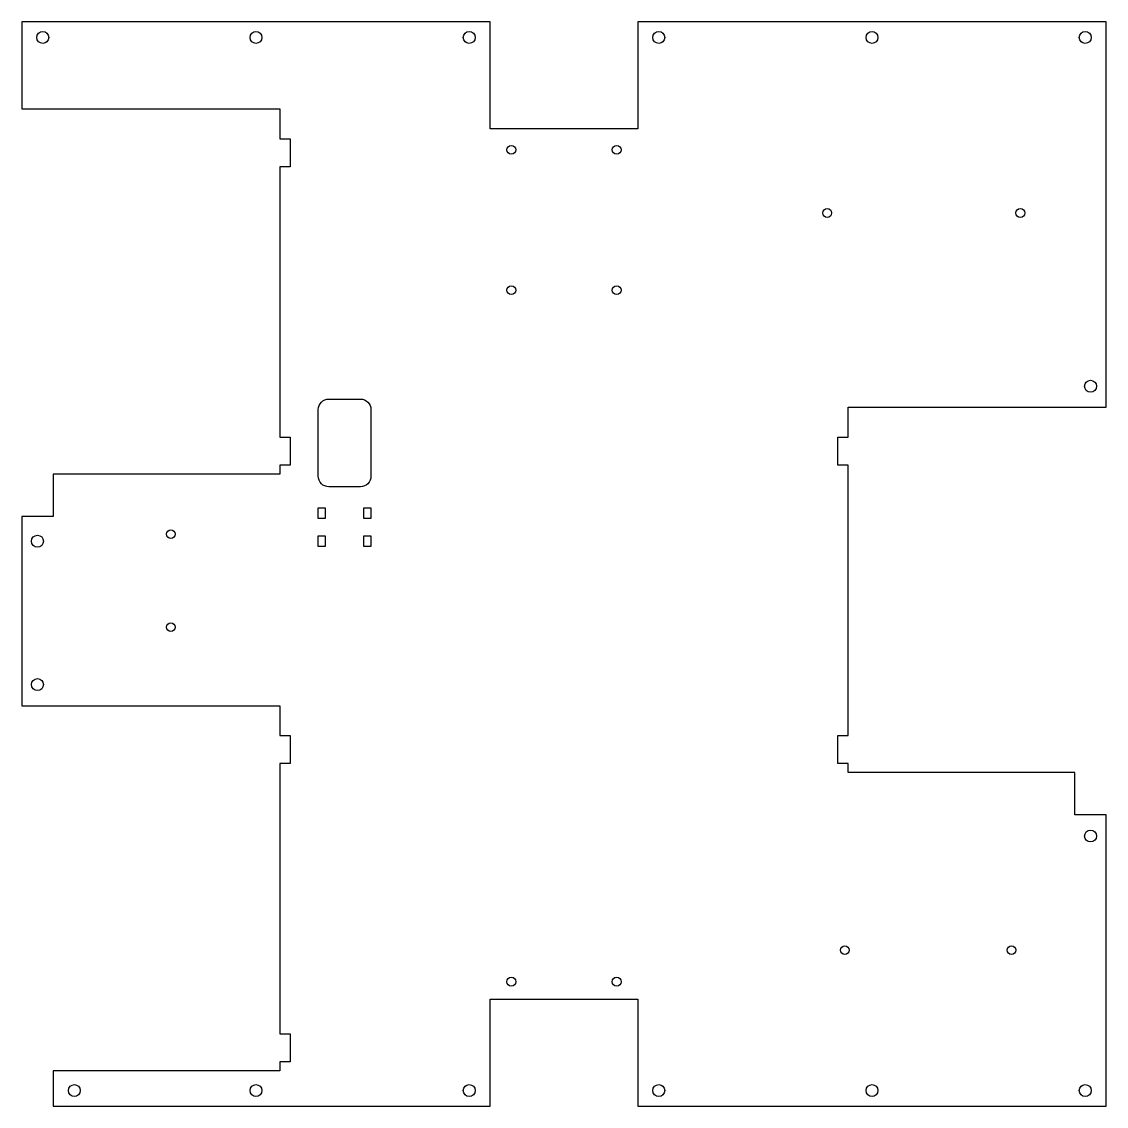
# Model space of a CAD drawing. Header units: millimetres. Extents: x -176 to 134, y 0 to 309.
import ezdxf

# ---------------------------------------------------------------- set-up
doc = ezdxf.new("R2010")
doc.units = ezdxf.units.MM

msp = doc.modelspace()

# ---------------------------------------------------------------- linework, layer by layer
for points in [[(-166.5, 168), (-175.5, 168), (-175.5, 114.14), (-102, 114.14), (-102, 105.64), (-99, 105.64), (-99, 97.64), (-102, 97.64), (-102, 20.64), (-99, 20.64), (-99, 12.64), (-102, 12.64), (-102, 10.14), (-166.5, 10.14), (-166.5, 0), (-42, 0), (-42, 30.5), (0, 30.5), (0, 0), (133.5, 0), (133.5, 83), (124.5, 83), (124.5, 95.14), (60, 95.14), (60, 97.64), (57, 97.64), (57, 105.64), (60, 105.64), (60, 182.64), (57, 182.64), (57, 190.64), (60, 190.64), (60, 199.14), (133.5, 199.14), (133.5, 309), (0, 309), (0, 278.5), (-42, 278.5), (-42, 309), (-175.5, 309), (-175.5, 284.14), (-102, 284.14), (-102, 275.64), (-99, 275.64), (-99, 267.64), (-102, 267.64), (-102, 190.64), (-99, 190.64), (-99, 182.64), (-102, 182.64), (-102, 180.14), (-166.5, 180.14)], [(-89, 167.5), (-91, 167.5), (-91, 170.5), (-89, 170.5)], [(-76, 167.5), (-78, 167.5), (-78, 170.5), (-76, 170.5)], [(-89, 159.5), (-91, 159.5), (-91, 162.5), (-89, 162.5)], [(-76, 159.5), (-78, 159.5), (-78, 162.5), (-76, 162.5)]]:
    msp.add_lwpolyline(points, close=True)
msp.add_lwpolyline([(-88, 176.5, -0.414214), (-91, 179.5), (-91, 198.5, -0.414214), (-88, 201.5), (-79, 201.5, -0.414214), (-76, 198.5), (-76, 179.5, -0.414214), (-79, 176.5)], format="xyb", close=True)
for centre, radius in [((-169.5, 304.5), 1.7), ((-108.75, 304.5), 1.7), ((-48, 304.5), 1.7), ((6, 304.5), 1.7), ((66.75, 304.5), 1.7), ((127.5, 304.5), 1.7), ((-36, 272.5), 1.25), ((-6, 272.5), 1.25), ((54, 254.5), 1.25), ((109, 254.5), 1.25), ((-36, 232.5), 1.25), ((-6, 232.5), 1.25), ((129, 205.14), 1.7), ((-133, 163), 1.25), ((-171, 161), 1.7), ((-133, 136.5), 1.25), ((-171, 120.14), 1.7), ((129, 77), 1.7), ((59, 44.5), 1.25), ((106.5, 44.5), 1.25), ((-36, 35.5), 1.25), ((-6, 35.5), 1.25), ((-160.5, 4.5), 1.7), ((-108.75, 4.5), 1.7), ((-48, 4.5), 1.7), ((6, 4.5), 1.7), ((66.75, 4.5), 1.7), ((127.5, 4.5), 1.7)]:
    msp.add_circle(centre, radius)

doc.saveas('drawing.dxf')
